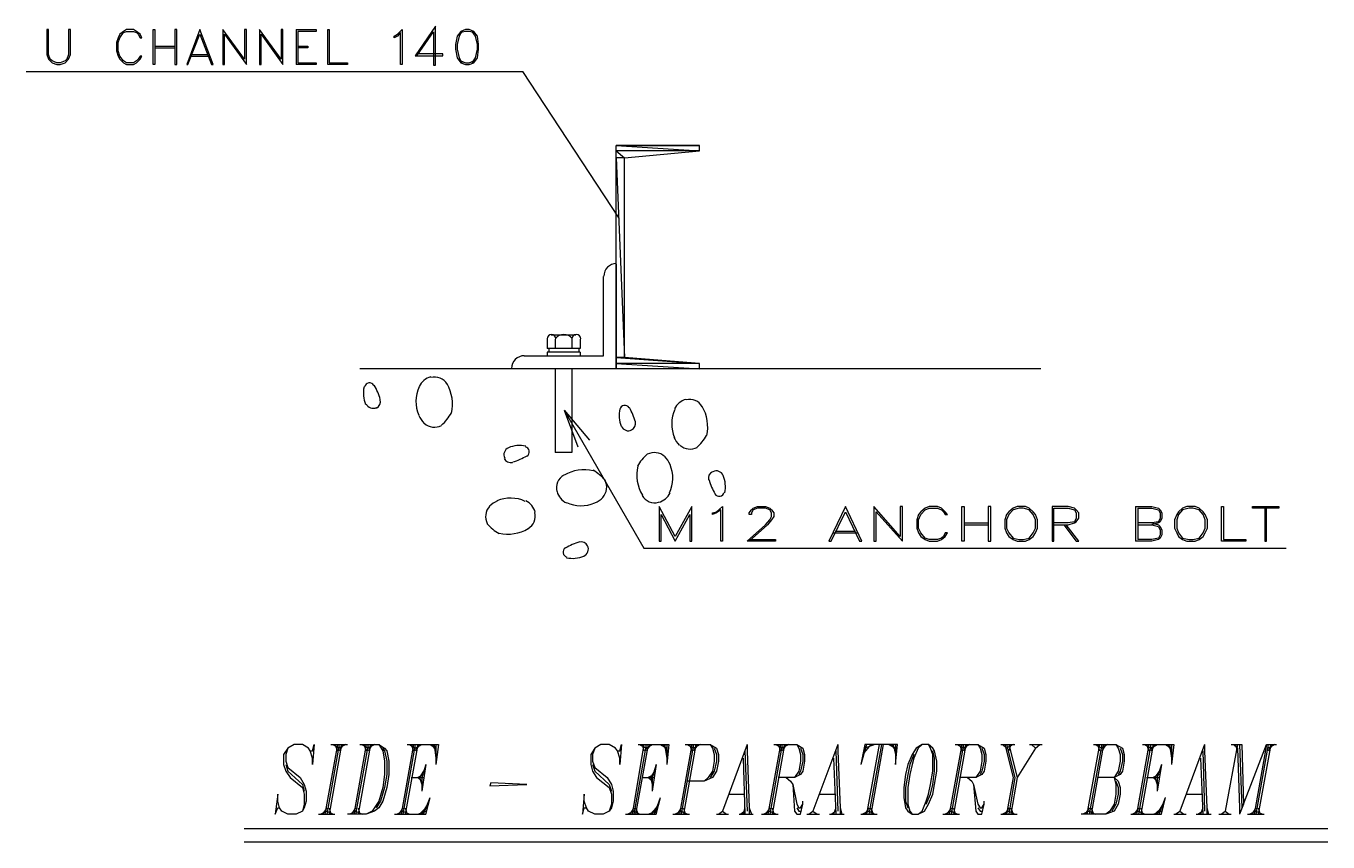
# Model space of a CAD drawing. Header units: millimetres. Extents: x -23396 to 106750, y 116 to 66281.
# Drawn here: x 81115 to 85780, y 57008 to 59931 of the extents above; entities that cross this region are included whole.
import ezdxf

# ---------------------------------------------------------------- set-up
doc = ezdxf.new("R2010")
doc.units = ezdxf.units.MM

# ---------------------------------------------------------------- blocks, each defined once
blk = doc.blocks.new('upn st')
at = {"color": 0}
for p, q in [((4165.783, -1193.956), (4151.247, -1215.257)), ((4165.783, -1222.022), (4165.783, -1193.956)), ((3888.508, -1196.49), (3887.238, -1196.49)), ((3887.238, -1196.49), (3887.238, -1214.27)), ((3888.508, -1214.27), (3888.508, -1196.49)), ((3904.168, -1196.49), (3902.898, -1196.49)), ((3902.898, -1196.49), (3902.898, -1214.27)), ((3904.168, -1214.27), (3904.168, -1196.49)), ((3938.458, -1202.42), (3937.188, -1205.81)), ((3939.728, -1199.88), (3938.458, -1202.42)), ((3938.458, -1205.81), (3939.728, -1202.42)), ((3942.268, -1197.76), (3939.728, -1199.88)), ((3939.728, -1202.42), (3942.268, -1198.61)), ((3944.388, -1196.49), (3942.268, -1197.76)), ((3942.268, -1198.61), (3944.388, -1197.76)), ((3949.468, -1196.49), (3944.388, -1196.49)), ((3944.388, -1197.76), (3949.468, -1197.76)), ((3951.588, -1197.76), (3949.468, -1196.49)), ((3949.468, -1197.76), (3951.588, -1198.61)), ((3954.128, -1199.88), (3951.588, -1197.76)), ((3951.588, -1198.61), (3952.858, -1199.88)), ((3952.858, -1199.88), (3954.128, -1202.42)), ((3955.398, -1202.42), (3954.128, -1199.88)), ((3954.128, -1202.42), (3955.398, -1202.42)), ((3963.438, -1221.47), (3963.438, -1196.49)), ((3963.438, -1196.49), (3964.708, -1196.49)), ((3964.708, -1196.49), (3964.708, -1221.47)), ((3980.368, -1196.49), (3979.098, -1196.49)), ((3979.098, -1196.49), (3979.098, -1221.47)), ((3980.368, -1221.47), (3980.368, -1196.49)), ((3996.878, -1196.49), (3987.568, -1221.47)), ((3988.418, -1221.47), (3996.878, -1199.88)), ((4006.618, -1221.47), (3996.878, -1196.49)), ((3996.878, -1199.88), (4005.348, -1221.47)), ((4029.058, -1217.66), (4013.388, -1196.49)), ((4013.388, -1196.49), (4013.388, -1221.47)), ((4014.658, -1221.47), (4014.658, -1199.88)), ((4014.658, -1199.88), (4030.328, -1221.47)), ((4030.328, -1196.49), (4029.058, -1196.49)), ((4029.058, -1196.49), (4029.058, -1217.66)), ((4030.328, -1221.47), (4030.328, -1196.49)), ((4055.298, -1217.66), (4039.638, -1196.49)), ((4039.638, -1196.49), (4039.638, -1221.47)), ((4040.908, -1221.47), (4040.908, -1199.88)), ((4040.908, -1199.88), (4056.568, -1221.47)), ((4056.568, -1196.49), (4055.298, -1196.49)), ((4055.298, -1196.49), (4055.298, -1217.66)), ((4056.568, -1221.47), (4056.568, -1196.49)), ((4065.888, -1196.49), (4065.888, -1221.47)), ((4065.888, -1196.49), (4080.278, -1196.49)), ((4067.158, -1197.76), (4067.158, -1220.2)), ((4080.278, -1197.76), (4067.158, -1197.76)), ((4080.278, -1196.49), (4080.278, -1197.76)), ((4088.748, -1221.47), (4088.748, -1196.49)), ((4088.748, -1196.49), (4089.588, -1196.49)), ((4089.588, -1196.49), (4089.588, -1220.2)), ((4136.158, -1201.15), (4138.698, -1199.88)), ((4138.698, -1201.15), (4136.158, -1202.42)), ((4136.158, -1202.42), (4136.158, -1201.15)), ((4138.698, -1199.88), (4142.088, -1196.49)), ((4140.818, -1198.61), (4138.698, -1201.15)), ((4140.818, -1221.47), (4140.818, -1198.61)), ((4142.088, -1196.49), (4142.088, -1221.47)), ((4152.597, -1215.257), (4164.433, -1198.013)), ((4164.433, -1198.013), (4164.433, -1222.022)), ((4181.458, -1201.15), (4180.188, -1207.08)), ((4183.998, -1197.76), (4181.458, -1201.15)), ((4182.728, -1201.15), (4181.458, -1207.08)), ((4184.838, -1197.76), (4182.728, -1201.15)), ((4187.378, -1196.49), (4183.998, -1197.76)), ((4187.378, -1197.76), (4183.998, -1198.61)), ((4189.918, -1196.49), (4187.378, -1196.49)), ((4189.918, -1197.76), (4187.378, -1197.76)), ((4193.308, -1197.76), (4189.918, -1196.49)), ((4193.308, -1198.61), (4189.918, -1197.76)), ((4194.578, -1201.15), (4192.038, -1197.76)), ((4195.848, -1201.15), (4193.308, -1197.76)), ((4195.848, -1207.08), (4194.578, -1201.15)), ((4196.698, -1207.08), (4195.848, -1201.15)), ((3937.188, -1205.81), (3937.188, -1211.73)), ((3937.188, -1211.73), (3938.458, -1215.54)), ((3938.458, -1211.73), (3938.458, -1205.81)), ((3939.728, -1215.54), (3938.458, -1211.73)), ((3964.708, -1208.35), (3979.098, -1208.35)), ((3964.708, -1209.62), (3979.098, -1209.62)), ((4067.158, -1208.35), (4074.348, -1208.35)), ((4074.348, -1209.62), (4067.158, -1209.62)), ((4074.348, -1208.35), (4074.348, -1209.62)), ((4180.188, -1207.08), (4180.188, -1210.46)), ((4180.188, -1210.46), (4181.458, -1216.81)), ((4181.458, -1207.08), (4181.458, -1210.46)), ((4181.458, -1210.46), (4182.728, -1216.81)), ((4194.578, -1216.81), (4195.848, -1210.46)), ((4195.848, -1210.46), (4195.848, -1207.08)), ((4195.848, -1216.81), (4196.698, -1210.46)), ((4196.698, -1210.46), (4196.698, -1207.08)), ((3887.238, -1214.27), (3888.508, -1217.66)), ((3889.778, -1217.66), (3888.508, -1214.27)), ((3888.508, -1217.66), (3891.048, -1220.2)), ((3891.048, -1218.93), (3889.778, -1217.66)), ((3894.438, -1220.2), (3891.048, -1218.93)), ((3891.048, -1220.2), (3894.438, -1221.47)), ((3896.978, -1220.2), (3894.438, -1220.2)), ((3894.438, -1221.47), (3896.978, -1221.47)), ((3900.358, -1218.93), (3896.978, -1220.2)), ((3896.978, -1221.47), (3900.358, -1220.2)), ((3901.628, -1217.66), (3900.358, -1218.93)), ((3900.358, -1220.2), (3902.898, -1217.66)), ((3902.898, -1214.27), (3901.628, -1217.66)), ((3902.898, -1217.66), (3904.168, -1214.27)), ((3938.458, -1215.54), (3939.728, -1217.66)), ((3942.268, -1218.93), (3939.728, -1215.54)), ((3939.728, -1217.66), (3942.268, -1220.2)), ((3944.388, -1220.2), (3942.268, -1218.93)), ((3942.268, -1220.2), (3944.388, -1221.47)), ((3949.468, -1220.2), (3944.388, -1220.2)), ((3944.388, -1221.47), (3949.468, -1221.47)), ((3951.588, -1218.93), (3949.468, -1220.2)), ((3949.468, -1221.47), (3951.588, -1220.2)), ((3952.858, -1217.66), (3951.588, -1218.93)), ((3951.588, -1220.2), (3954.128, -1217.66)), ((3954.128, -1215.54), (3952.858, -1217.66)), ((3955.398, -1215.54), (3954.128, -1215.54)), ((3954.128, -1217.66), (3955.398, -1215.54)), ((3964.708, -1221.47), (3963.438, -1221.47)), ((3979.098, -1221.47), (3980.368, -1221.47)), ((3987.568, -1221.47), (3988.418, -1221.47)), ((3989.688, -1215.54), (4004.078, -1215.54)), ((3990.958, -1214.27), (4002.808, -1214.27)), ((4005.348, -1221.47), (4006.618, -1221.47)), ((4013.388, -1221.47), (4014.658, -1221.47)), ((4039.638, -1221.47), (4040.908, -1221.47)), ((4080.278, -1221.47), (4065.888, -1221.47)), ((4067.158, -1220.2), (4080.278, -1220.2)), ((4080.278, -1220.2), (4080.278, -1221.47)), ((4102.718, -1221.47), (4088.748, -1221.47)), ((4089.588, -1220.2), (4102.718, -1220.2)), ((4102.718, -1220.2), (4102.718, -1221.47)), ((4142.088, -1221.47), (4140.818, -1221.47)), ((4151.247, -1215.257), (4171.198, -1215.257)), ((4171.198, -1213.908), (4153.523, -1213.908)), ((4164.433, -1222.022), (4165.783, -1222.022)), ((4171.198, -1215.257), (4171.198, -1213.908)), ((4181.458, -1216.81), (4183.998, -1220.2)), ((4182.728, -1216.81), (4184.838, -1220.2)), ((4183.998, -1218.93), (4187.378, -1220.2)), ((4183.998, -1220.2), (4187.378, -1221.47)), ((4187.378, -1220.2), (4189.918, -1220.2)), ((4187.378, -1221.47), (4189.918, -1221.47)), ((4189.918, -1220.2), (4193.308, -1218.93)), ((4189.918, -1221.47), (4193.308, -1220.2)), ((4192.038, -1220.2), (4194.578, -1216.81)), ((4193.308, -1220.2), (4195.848, -1216.81)), ((3872.418, -1226.55), (4228.448, -1226.55)), ((4297.448, -1331.54), (4228.448, -1226.55)), ((4355.018, -1279.47), (4295.328, -1279.47)), ((4295.328, -1279.47), (4355.018, -1283.28)), ((4295.328, -1279.47), (4355.018, -1283.28)), ((4355.018, -1279.47), (4295.328, -1279.47)), ((4295.328, -1279.47), (4355.018, -1283.28)), ((4295.328, -1279.47), (4355.018, -1283.28)), ((4295.328, -1283.28), (4295.328, -1279.47)), ((4295.328, -1279.47), (4355.018, -1279.47)), ((4295.328, -1439.49), (4295.328, -1279.47)), ((4355.018, -1283.28), (4295.328, -1283.28)), ((4355.018, -1283.28), (4295.328, -1283.28)), ((4355.018, -1283.28), (4295.328, -1283.28)), ((4295.328, -1283.28), (4301.258, -1288.36)), ((4295.328, -1283.28), (4301.258, -1288.36)), ((4355.018, -1283.28), (4295.328, -1283.28)), ((4295.328, -1283.28), (4301.258, -1288.36)), ((4295.328, -1283.28), (4301.258, -1288.36)), ((4295.328, -1288.36), (4295.328, -1283.28)), ((4301.258, -1288.36), (4355.018, -1283.28)), ((4301.258, -1288.36), (4355.018, -1283.28)), ((4301.258, -1288.36), (4355.018, -1283.28)), ((4355.018, -1283.28), (4355.018, -1279.47)), ((4355.018, -1283.28), (4355.018, -1279.47)), ((4355.018, -1283.28), (4355.018, -1279.47)), ((4301.258, -1288.36), (4295.328, -1288.36)), ((4301.258, -1288.36), (4295.328, -1288.36)), ((4301.258, -1288.36), (4295.328, -1288.36)), ((4295.328, -1288.36), (4301.258, -1431.44)), ((4295.328, -1288.36), (4301.258, -1431.44)), ((4301.258, -1288.36), (4295.328, -1288.36)), ((4295.328, -1288.36), (4301.258, -1431.44)), ((4295.328, -1288.36), (4301.258, -1431.44)), ((4295.328, -1431.44), (4295.328, -1288.36)), ((4301.258, -1431.44), (4301.258, -1288.36)), ((4301.258, -1431.44), (4301.258, -1288.36)), ((4301.258, -1431.44), (4301.258, -1288.36)), ((4295.328, -1364.56), (4295.328, -1439.49)), ((4286.018, -1373.45), (4286.018, -1430.6)), ((4266.548, -1415.36), (4248.768, -1415.36)), ((4245.798, -1418.32), (4245.798, -1425.09)), ((4269.508, -1425.09), (4245.798, -1425.09)), ((4247.068, -1425.09), (4247.068, -1427.63)), ((4251.728, -1418.32), (4251.728, -1425.09)), ((4263.578, -1418.32), (4263.578, -1425.09)), ((4268.658, -1425.09), (4268.658, -1427.63)), ((4269.508, -1418.32), (4269.508, -1425.09)), ((4286.018, -1430.6), (4229.288, -1430.6)), ((4245.798, -1427.63), (4245.798, -1430.6)), ((4269.508, -1427.63), (4245.798, -1427.63)), ((4269.508, -1427.63), (4269.508, -1430.6)), ((4301.258, -1431.44), (4295.328, -1431.44)), ((4301.258, -1431.44), (4295.328, -1431.44)), ((4301.258, -1431.44), (4295.328, -1431.44)), ((4295.328, -1431.44), (4355.018, -1435.68)), ((4295.328, -1431.44), (4355.018, -1435.68)), ((4301.258, -1431.44), (4295.328, -1431.44)), ((4295.328, -1431.44), (4355.018, -1435.68)), ((4295.328, -1431.44), (4355.018, -1435.68)), ((4295.328, -1435.68), (4295.328, -1431.44)), ((4355.018, -1435.68), (4295.328, -1435.68)), ((4355.018, -1435.68), (4295.328, -1435.68)), ((4355.018, -1435.68), (4295.328, -1435.68)), ((4295.328, -1435.68), (4355.018, -1439.49)), ((4295.328, -1435.68), (4355.018, -1439.49)), ((4355.018, -1435.68), (4295.328, -1435.68)), ((4295.328, -1435.68), (4355.018, -1439.49)), ((4295.328, -1435.68), (4355.018, -1439.49)), ((4295.328, -1439.49), (4295.328, -1435.68)), ((4355.018, -1435.68), (4301.258, -1431.44)), ((4355.018, -1435.68), (4301.258, -1431.44)), ((4355.018, -1435.68), (4301.258, -1431.44)), ((4355.018, -1439.49), (4355.018, -1435.68)), ((4355.018, -1439.49), (4355.018, -1435.68)), ((4355.018, -1439.49), (4355.018, -1435.68)), ((4599.708, -1439.49), (4111.608, -1439.49)), ((4295.328, -1439.49), (4220.398, -1439.49)), ((4251.728, -1439.49), (4251.728, -1499.6)), ((4263.578, -1439.49), (4263.578, -1499.6)), ((4355.018, -1439.49), (4295.328, -1439.49)), ((4355.018, -1439.49), (4295.328, -1439.49)), ((4355.018, -1439.49), (4295.328, -1439.49)), ((4258.078, -1469.12), (4315.228, -1568.18)), ((4258.078, -1469.12), (4276.278, -1490.71)), ((4258.078, -1469.12), (4267.818, -1495.37)), ((4263.578, -1499.6), (4251.728, -1499.6)), ((4337.668, -1559.71), (4326.238, -1538.12)), ((4326.238, -1538.12), (4326.238, -1563.1)), ((4349.518, -1538.12), (4337.668, -1559.71)), ((4349.518, -1563.1), (4349.518, -1538.12)), ((4367.298, -1541.93), (4371.528, -1538.12)), ((4371.528, -1538.12), (4371.528, -1563.1)), ((4392.278, -1540.66), (4393.548, -1539.39)), ((4393.548, -1539.39), (4396.508, -1538.12)), ((4396.508, -1539.39), (4393.548, -1540.66)), ((4396.508, -1538.12), (4402.438, -1538.12)), ((4402.438, -1539.39), (4396.508, -1539.39)), ((4402.438, -1538.12), (4405.398, -1539.39)), ((4405.398, -1540.66), (4402.438, -1539.39)), ((4405.398, -1539.39), (4406.668, -1540.66)), ((4459.588, -1538.12), (4447.728, -1563.1)), ((4471.438, -1563.1), (4459.588, -1538.12)), ((4498.958, -1559.71), (4479.908, -1538.12)), ((4479.908, -1538.12), (4479.908, -1563.1)), ((4500.648, -1538.12), (4498.958, -1538.12)), ((4498.958, -1538.12), (4498.958, -1559.71)), ((4500.648, -1563.1), (4500.648, -1538.12)), ((4516.738, -1539.39), (4513.768, -1541.93)), ((4519.698, -1538.12), (4516.738, -1539.39)), ((4516.738, -1540.66), (4519.698, -1539.39)), ((4525.628, -1538.12), (4519.698, -1538.12)), ((4519.698, -1539.39), (4525.628, -1539.39)), ((4528.588, -1539.39), (4525.628, -1538.12)), ((4525.628, -1539.39), (4528.588, -1540.66)), ((4531.128, -1541.93), (4528.588, -1539.39)), ((4542.978, -1563.1), (4542.978, -1538.12)), ((4542.978, -1538.12), (4544.678, -1538.12)), ((4544.678, -1538.12), (4544.678, -1563.1)), ((4563.728, -1538.12), (4562.028, -1538.12)), ((4562.028, -1538.12), (4562.028, -1563.1)), ((4563.728, -1563.1), (4563.728, -1538.12)), ((4579.808, -1539.39), (4576.848, -1541.93)), ((4582.778, -1538.12), (4579.808, -1539.39)), ((4584.048, -1539.39), (4579.808, -1540.66)), ((4588.698, -1538.12), (4582.778, -1538.12)), ((4587.008, -1539.39), (4584.048, -1539.39)), ((4591.238, -1540.66), (4587.008, -1539.39)), ((4591.238, -1539.39), (4588.698, -1538.12)), ((4594.208, -1541.93), (4591.238, -1539.39)), ((4619.178, -1538.12), (4607.748, -1538.12)), ((4607.748, -1538.12), (4607.748, -1563.1)), ((4609.018, -1563.1), (4609.018, -1539.39)), ((4609.018, -1539.39), (4619.178, -1539.39)), ((4623.838, -1539.39), (4619.178, -1538.12)), ((4619.178, -1539.39), (4623.838, -1540.66)), ((4625.108, -1540.66), (4623.838, -1539.39)), ((4667.438, -1538.12), (4667.438, -1563.1)), ((4667.438, -1538.12), (4679.298, -1538.12)), ((4669.138, -1539.39), (4669.138, -1561.83)), ((4669.138, -1539.39), (4679.298, -1539.39)), ((4679.298, -1538.12), (4683.948, -1539.39)), ((4679.298, -1539.39), (4683.948, -1540.66)), ((4683.948, -1539.39), (4685.218, -1540.66)), ((4701.308, -1539.39), (4698.348, -1541.93)), ((4704.268, -1538.12), (4701.308, -1539.39)), ((4705.968, -1539.39), (4701.308, -1540.66)), ((4710.198, -1538.12), (4704.268, -1538.12)), ((4708.508, -1539.39), (4705.968, -1539.39)), ((4713.158, -1540.66), (4708.508, -1539.39)), ((4713.158, -1539.39), (4710.198, -1538.12)), ((4716.128, -1541.93), (4713.158, -1539.39)), ((4729.248, -1563.1), (4729.248, -1538.12)), ((4729.248, -1538.12), (4730.518, -1538.12)), ((4730.518, -1538.12), (4730.518, -1561.83)), ((4751.258, -1539.39), (4751.258, -1538.12)), ((4751.258, -1538.12), (4770.308, -1538.12)), ((4770.308, -1539.39), (4751.258, -1539.39)), ((4760.148, -1539.39), (4760.148, -1563.1)), ((4761.418, -1563.1), (4761.418, -1539.39)), ((4770.308, -1538.12), (4770.308, -1539.39)), ((4327.508, -1563.1), (4327.508, -1544.05)), ((4327.508, -1544.05), (4337.668, -1563.1)), ((4337.668, -1563.1), (4348.248, -1544.05)), ((4348.248, -1544.05), (4348.248, -1563.1)), ((4364.338, -1542.78), (4367.298, -1541.93)), ((4367.298, -1542.78), (4364.338, -1544.05)), ((4364.338, -1544.05), (4364.338, -1542.78)), ((4370.258, -1540.66), (4367.298, -1542.78)), ((4370.258, -1563.1), (4370.258, -1540.66)), ((4390.578, -1542.78), (4392.278, -1540.66)), ((4390.578, -1544.05), (4390.578, -1542.78)), ((4392.278, -1544.05), (4390.578, -1544.05)), ((4393.548, -1540.66), (4392.278, -1542.78)), ((4392.278, -1542.78), (4392.278, -1544.05)), ((4402.438, -1551.25), (4405.398, -1547.86)), ((4406.668, -1547.86), (4403.708, -1551.25)), ((4406.668, -1542.78), (4405.398, -1540.66)), ((4405.398, -1547.86), (4406.668, -1545.32)), ((4406.668, -1540.66), (4408.358, -1542.78)), ((4406.668, -1545.32), (4406.668, -1542.78)), ((4408.358, -1545.32), (4406.668, -1547.86)), ((4408.358, -1542.78), (4408.358, -1545.32)), ((4449.428, -1563.1), (4459.588, -1541.93)), ((4459.588, -1541.93), (4469.748, -1563.1)), ((4481.598, -1563.1), (4481.598, -1541.93)), ((4481.598, -1541.93), (4500.648, -1563.1)), ((4512.078, -1544.05), (4510.808, -1547.86)), ((4510.808, -1547.86), (4510.808, -1553.79)), ((4513.768, -1541.93), (4512.078, -1544.05)), ((4512.078, -1547.86), (4513.768, -1544.05)), ((4512.078, -1553.79), (4512.078, -1547.86)), ((4513.768, -1544.05), (4516.738, -1540.66)), ((4528.588, -1540.66), (4529.858, -1541.93)), ((4529.858, -1541.93), (4531.128, -1544.05)), ((4532.818, -1544.05), (4531.128, -1541.93)), ((4531.128, -1544.05), (4532.818, -1544.05)), ((4575.158, -1544.05), (4573.888, -1547.86)), ((4573.888, -1547.86), (4573.888, -1553.79)), ((4576.848, -1541.93), (4575.158, -1544.05)), ((4576.848, -1544.05), (4575.158, -1547.86)), ((4575.158, -1547.86), (4575.158, -1553.79)), ((4579.808, -1540.66), (4576.848, -1544.05)), ((4594.208, -1544.05), (4591.238, -1540.66)), ((4595.898, -1544.05), (4594.208, -1541.93)), ((4595.898, -1547.86), (4594.208, -1544.05)), ((4597.168, -1547.86), (4595.898, -1544.05)), ((4595.898, -1553.79), (4595.898, -1547.86)), ((4597.168, -1553.79), (4597.168, -1547.86)), ((4623.838, -1540.66), (4625.108, -1542.78)), ((4625.108, -1546.59), (4623.838, -1549.13)), ((4626.798, -1542.78), (4625.108, -1540.66)), ((4625.108, -1542.78), (4625.108, -1546.59)), ((4625.108, -1549.13), (4626.798, -1546.59)), ((4626.798, -1546.59), (4626.798, -1542.78)), ((4683.948, -1540.66), (4685.218, -1542.78)), ((4685.218, -1546.59), (4683.948, -1549.13)), ((4685.218, -1540.66), (4686.488, -1542.78)), ((4685.218, -1542.78), (4685.218, -1546.59)), ((4686.488, -1546.59), (4685.218, -1549.13)), ((4686.488, -1542.78), (4686.488, -1546.59)), ((4697.078, -1544.05), (4695.378, -1547.86)), ((4695.378, -1547.86), (4695.378, -1553.79)), ((4698.348, -1541.93), (4697.078, -1544.05)), ((4698.348, -1544.05), (4697.078, -1547.86)), ((4697.078, -1547.86), (4697.078, -1553.79)), ((4701.308, -1540.66), (4698.348, -1544.05)), ((4716.128, -1544.05), (4713.158, -1540.66)), ((4717.398, -1544.05), (4716.128, -1541.93)), ((4717.398, -1547.86), (4716.128, -1544.05)), ((4719.088, -1547.86), (4717.398, -1544.05)), ((4717.398, -1553.79), (4717.398, -1547.86)), ((4719.088, -1553.79), (4719.088, -1547.86)), ((4389.308, -1563.1), (4402.438, -1551.25)), ((4403.708, -1551.25), (4390.578, -1563.1)), ((4450.698, -1557.17), (4468.478, -1557.17)), ((4452.388, -1555.9), (4466.778, -1555.9)), ((4510.808, -1553.79), (4512.078, -1557.17)), ((4513.768, -1557.17), (4512.078, -1553.79)), ((4512.078, -1557.17), (4513.768, -1559.71)), ((4516.738, -1560.98), (4513.768, -1557.17)), ((4531.128, -1557.17), (4529.858, -1559.71)), ((4532.818, -1557.17), (4531.128, -1557.17)), ((4531.128, -1559.71), (4532.818, -1557.17)), ((4544.678, -1549.98), (4562.028, -1549.98)), ((4544.678, -1551.25), (4562.028, -1551.25)), ((4573.888, -1553.79), (4575.158, -1557.17)), ((4575.158, -1553.79), (4576.848, -1557.17)), ((4575.158, -1557.17), (4576.848, -1559.71)), ((4576.848, -1557.17), (4579.808, -1560.98)), ((4591.238, -1560.98), (4594.208, -1557.17)), ((4594.208, -1557.17), (4595.898, -1553.79)), ((4594.208, -1559.71), (4595.898, -1557.17)), ((4595.898, -1557.17), (4597.168, -1553.79)), ((4619.178, -1549.98), (4609.018, -1549.98)), ((4609.018, -1551.25), (4619.178, -1551.25)), ((4616.218, -1551.25), (4625.108, -1563.1)), ((4626.798, -1563.1), (4617.908, -1551.25)), ((4623.838, -1549.13), (4619.178, -1549.98)), ((4619.178, -1551.25), (4623.838, -1549.98)), ((4623.838, -1549.98), (4625.108, -1549.13)), ((4679.298, -1549.98), (4669.138, -1549.98)), ((4669.138, -1551.25), (4679.298, -1551.25)), ((4683.948, -1549.13), (4679.298, -1549.98)), ((4683.948, -1549.98), (4679.298, -1551.25)), ((4679.298, -1549.98), (4683.948, -1551.25)), ((4679.298, -1551.25), (4683.948, -1552.52)), ((4685.218, -1549.13), (4683.948, -1549.98)), ((4683.948, -1551.25), (4685.218, -1552.52)), ((4683.948, -1552.52), (4685.218, -1555.06)), ((4685.218, -1552.52), (4686.488, -1555.06)), ((4685.218, -1555.06), (4685.218, -1558.44)), ((4686.488, -1555.06), (4686.488, -1558.44)), ((4695.378, -1553.79), (4697.078, -1557.17)), ((4697.078, -1553.79), (4698.348, -1557.17)), ((4697.078, -1557.17), (4698.348, -1559.71)), ((4698.348, -1557.17), (4701.308, -1560.98)), ((4713.158, -1560.98), (4716.128, -1557.17)), ((4716.128, -1557.17), (4717.398, -1553.79)), ((4716.128, -1559.71), (4717.398, -1557.17)), ((4717.398, -1557.17), (4719.088, -1553.79)), ((4326.238, -1563.1), (4327.508, -1563.1)), ((4348.248, -1563.1), (4349.518, -1563.1)), ((4371.528, -1563.1), (4370.258, -1563.1)), ((4409.628, -1563.1), (4389.308, -1563.1)), ((4390.578, -1561.83), (4409.628, -1561.83)), ((4409.628, -1561.83), (4409.628, -1563.1)), ((4447.728, -1563.1), (4449.428, -1563.1)), ((4469.748, -1563.1), (4471.438, -1563.1)), ((4479.908, -1563.1), (4481.598, -1563.1)), ((4513.768, -1559.71), (4516.738, -1561.83)), ((4519.698, -1561.83), (4516.738, -1560.98)), ((4516.738, -1561.83), (4519.698, -1563.1)), ((4525.628, -1561.83), (4519.698, -1561.83)), ((4519.698, -1563.1), (4525.628, -1563.1)), ((4528.588, -1560.98), (4525.628, -1561.83)), ((4525.628, -1563.1), (4528.588, -1561.83)), ((4529.858, -1559.71), (4528.588, -1560.98)), ((4528.588, -1561.83), (4531.128, -1559.71)), ((4544.678, -1563.1), (4542.978, -1563.1)), ((4562.028, -1563.1), (4563.728, -1563.1)), ((4576.848, -1559.71), (4579.808, -1561.83)), ((4579.808, -1560.98), (4584.048, -1561.83)), ((4579.808, -1561.83), (4582.778, -1563.1)), ((4582.778, -1563.1), (4588.698, -1563.1)), ((4584.048, -1561.83), (4587.008, -1561.83)), ((4587.008, -1561.83), (4591.238, -1560.98)), ((4588.698, -1563.1), (4591.238, -1561.83)), ((4591.238, -1561.83), (4594.208, -1559.71)), ((4607.748, -1563.1), (4609.018, -1563.1)), ((4625.108, -1563.1), (4626.798, -1563.1)), ((4679.298, -1563.1), (4667.438, -1563.1)), ((4679.298, -1561.83), (4669.138, -1561.83)), ((4683.948, -1560.98), (4679.298, -1561.83)), ((4683.948, -1561.83), (4679.298, -1563.1)), ((4685.218, -1558.44), (4683.948, -1560.98)), ((4685.218, -1560.98), (4683.948, -1561.83)), ((4686.488, -1558.44), (4685.218, -1560.98)), ((4698.348, -1559.71), (4701.308, -1561.83)), ((4701.308, -1560.98), (4705.968, -1561.83)), ((4701.308, -1561.83), (4704.268, -1563.1)), ((4704.268, -1563.1), (4710.198, -1563.1)), ((4705.968, -1561.83), (4708.508, -1561.83)), ((4708.508, -1561.83), (4713.158, -1560.98)), ((4710.198, -1563.1), (4713.158, -1561.83)), ((4713.158, -1561.83), (4716.128, -1559.71)), ((4746.608, -1563.1), (4729.248, -1563.1)), ((4730.518, -1561.83), (4746.608, -1561.83)), ((4746.608, -1561.83), (4746.608, -1563.1)), ((4760.148, -1563.1), (4761.418, -1563.1)), ((4315.228, -1568.18), (4775.388, -1568.18)), ((4059.958, -1711.27), (4056.998, -1715.92)), ((4056.998, -1715.92), (4056.998, -1723.12)), ((4059.958, -1711.27), (4058.688, -1715.92)), ((4058.688, -1715.92), (4058.688, -1720.58)), ((4064.618, -1708.73), (4059.958, -1711.27)), ((4070.538, -1708.73), (4064.618, -1708.73)), ((4074.778, -1711.27), (4070.538, -1708.73)), ((4076.048, -1713.38), (4074.778, -1711.27)), ((4076.048, -1713.38), (4077.738, -1713.38)), ((4077.738, -1718.46), (4076.048, -1713.38)), ((4077.738, -1713.38), (4079.008, -1708.73)), ((4079.008, -1708.73), (4077.738, -1723.12)), ((4095.518, -1708.73), (4086.628, -1758.68)), ((4096.788, -1708.73), (4087.898, -1758.68)), ((4098.478, -1708.73), (4089.588, -1758.68)), ((4090.858, -1708.73), (4102.718, -1708.73)), ((4092.558, -1708.73), (4096.788, -1711.27)), ((4093.828, -1708.73), (4095.518, -1713.38)), ((4099.748, -1708.73), (4096.788, -1713.38)), ((4101.448, -1708.73), (4096.788, -1711.27)), ((4116.258, -1708.73), (4107.368, -1758.68)), ((4117.528, -1708.73), (4108.638, -1758.68)), ((4119.228, -1708.73), (4110.338, -1758.68)), ((4111.608, -1708.73), (4125.148, -1708.73)), ((4113.298, -1708.73), (4117.528, -1711.27)), ((4114.568, -1708.73), (4116.258, -1713.38)), ((4120.498, -1708.73), (4117.528, -1713.38)), ((4122.188, -1708.73), (4117.528, -1711.27)), ((4125.148, -1708.73), (4129.388, -1711.27)), ((4125.148, -1708.73), (4128.118, -1713.38)), ((4128.118, -1711.27), (4129.388, -1713.38)), ((4128.118, -1713.38), (4129.388, -1720.58)), ((4129.388, -1711.27), (4131.078, -1713.38)), ((4129.388, -1713.38), (4131.078, -1720.58)), ((4131.078, -1713.38), (4132.348, -1720.58)), ((4150.128, -1708.73), (4141.238, -1758.68)), ((4151.398, -1708.73), (4142.508, -1758.68)), ((4153.088, -1708.73), (4144.198, -1758.68)), ((4145.468, -1708.73), (4167.908, -1708.73)), ((4147.168, -1708.73), (4151.398, -1711.27)), ((4148.438, -1708.73), (4150.128, -1713.38)), ((4154.358, -1708.73), (4151.398, -1713.38)), ((4151.398, -1711.27), (4156.058, -1708.73)), ((4161.978, -1708.73), (4166.218, -1711.27)), ((4163.248, -1708.73), (4166.218, -1713.38)), ((4164.948, -1708.73), (4166.218, -1718.46)), ((4167.908, -1708.73), (4166.218, -1723.12)), ((4166.218, -1708.73), (4166.218, -1723.12)), ((4280.088, -1711.27), (4277.128, -1715.92)), ((4277.128, -1715.92), (4277.128, -1723.12)), ((4280.088, -1711.27), (4278.398, -1715.92)), ((4278.398, -1715.92), (4278.398, -1720.58)), ((4284.328, -1708.73), (4280.088, -1711.27)), ((4290.248, -1708.73), (4284.328, -1708.73)), ((4294.908, -1711.27), (4290.248, -1708.73)), ((4296.178, -1713.38), (4294.908, -1711.27)), ((4296.178, -1713.38), (4297.868, -1713.38)), ((4297.868, -1718.46), (4296.178, -1713.38)), ((4297.868, -1713.38), (4299.138, -1708.73)), ((4299.138, -1708.73), (4297.868, -1723.12)), ((4315.228, -1708.73), (4306.758, -1758.68)), ((4316.918, -1708.73), (4308.028, -1758.68)), ((4318.188, -1708.73), (4309.298, -1758.68)), ((4310.998, -1708.73), (4333.008, -1708.73)), ((4312.268, -1708.73), (4316.918, -1711.27)), ((4313.958, -1708.73), (4315.228, -1713.38)), ((4319.888, -1708.73), (4316.918, -1713.38)), ((4316.918, -1711.27), (4321.158, -1708.73)), ((4327.078, -1708.73), (4331.738, -1711.27)), ((4328.778, -1708.73), (4331.738, -1713.38)), ((4330.048, -1708.73), (4331.738, -1718.46)), ((4333.008, -1708.73), (4331.738, -1723.12)), ((4331.738, -1708.73), (4331.738, -1723.12)), ((4349.518, -1708.73), (4340.628, -1758.68)), ((4350.788, -1708.73), (4341.898, -1758.68)), ((4352.478, -1708.73), (4343.588, -1758.68)), ((4344.858, -1708.73), (4362.638, -1708.73)), ((4346.558, -1708.73), (4350.788, -1711.27)), ((4347.828, -1708.73), (4349.518, -1713.38)), ((4353.748, -1708.73), (4350.788, -1713.38)), ((4355.448, -1708.73), (4350.788, -1711.27)), ((4362.638, -1708.73), (4367.298, -1711.27)), ((4362.638, -1708.73), (4364.338, -1711.27)), ((4364.338, -1711.27), (4365.608, -1715.92)), ((4365.608, -1711.27), (4367.298, -1715.92)), ((4365.608, -1715.92), (4365.608, -1720.58)), ((4367.298, -1711.27), (4368.568, -1715.92)), ((4367.298, -1715.92), (4367.298, -1720.58)), ((4368.568, -1715.92), (4368.568, -1720.58)), ((4389.308, -1708.73), (4371.528, -1756.56)), ((4387.618, -1713.38), (4389.308, -1756.56)), ((4389.308, -1708.73), (4389.308, -1713.38)), ((4389.308, -1713.38), (4390.578, -1754.02)), ((4413.018, -1708.73), (4404.128, -1758.68)), ((4414.288, -1708.73), (4405.398, -1758.68)), ((4415.978, -1708.73), (4407.088, -1758.68)), ((4408.358, -1708.73), (4424.868, -1708.73)), ((4410.058, -1708.73), (4414.288, -1711.27)), ((4411.328, -1708.73), (4413.018, -1713.38)), ((4417.248, -1708.73), (4414.288, -1713.38)), ((4418.948, -1708.73), (4414.288, -1711.27)), ((4424.868, -1708.73), (4429.108, -1711.27)), ((4424.868, -1708.73), (4426.138, -1711.27)), ((4426.138, -1711.27), (4427.408, -1715.92)), ((4427.408, -1711.27), (4429.108, -1715.92)), ((4427.408, -1715.92), (4427.408, -1720.58)), ((4429.108, -1711.27), (4430.378, -1715.92)), ((4429.108, -1715.92), (4429.108, -1720.58)), ((4430.378, -1715.92), (4430.378, -1720.58)), ((4454.078, -1708.73), (4436.298, -1756.56)), ((4452.808, -1713.38), (4454.078, -1756.56)), ((4454.078, -1708.73), (4454.078, -1713.38)), ((4454.078, -1713.38), (4455.778, -1754.02)), ((4473.558, -1708.73), (4470.588, -1723.12)), ((4474.828, -1708.73), (4470.588, -1723.12)), ((4477.788, -1708.73), (4471.858, -1715.92)), ((4496.838, -1708.73), (4473.558, -1708.73)), ((4480.748, -1708.73), (4473.558, -1711.27)), ((4483.718, -1708.73), (4474.828, -1758.68)), ((4485.408, -1708.73), (4476.518, -1758.68)), ((4486.678, -1708.73), (4477.788, -1758.68)), ((4490.908, -1708.73), (4495.568, -1711.27)), ((4492.608, -1708.73), (4495.568, -1713.38)), ((4493.878, -1708.73), (4495.568, -1715.92)), ((4495.568, -1723.12), (4496.838, -1708.73)), ((4495.568, -1708.73), (4495.568, -1723.12)), ((4507.418, -1715.92), (4504.458, -1723.12)), ((4508.688, -1715.92), (4505.728, -1723.12)), ((4510.388, -1711.27), (4507.418, -1715.92)), ((4511.658, -1711.27), (4508.688, -1718.46)), ((4514.618, -1708.73), (4510.388, -1711.27)), ((4514.618, -1708.73), (4511.658, -1711.27)), ((4519.278, -1708.73), (4514.618, -1708.73)), ((4522.238, -1711.27), (4519.278, -1708.73)), ((4520.548, -1711.27), (4519.278, -1708.73)), ((4522.238, -1715.92), (4520.548, -1711.27)), ((4523.508, -1713.38), (4522.238, -1711.27)), ((4523.508, -1718.46), (4522.238, -1713.38)), ((4522.238, -1727.78), (4522.238, -1715.92)), ((4525.198, -1720.58), (4523.508, -1713.38)), ((4542.978, -1708.73), (4534.088, -1758.68)), ((4544.248, -1708.73), (4535.358, -1758.68)), ((4545.948, -1708.73), (4537.058, -1758.68)), ((4538.328, -1708.73), (4554.408, -1708.73)), ((4540.018, -1708.73), (4544.248, -1711.27)), ((4541.288, -1708.73), (4542.978, -1713.38)), ((4547.218, -1708.73), (4544.248, -1713.38)), ((4548.488, -1708.73), (4544.248, -1711.27)), ((4554.408, -1708.73), (4559.068, -1711.27)), ((4554.408, -1708.73), (4556.108, -1711.27)), ((4556.108, -1711.27), (4557.378, -1715.92)), ((4557.378, -1711.27), (4559.068, -1715.92)), ((4557.378, -1715.92), (4557.378, -1720.58)), ((4559.068, -1711.27), (4560.338, -1715.92)), ((4559.068, -1715.92), (4559.068, -1720.58)), ((4560.338, -1715.92), (4560.338, -1720.58)), ((4570.918, -1708.73), (4581.078, -1708.73)), ((4572.188, -1708.73), (4575.158, -1711.27)), ((4573.888, -1708.73), (4579.808, -1732.43)), ((4575.158, -1708.73), (4581.078, -1732.43)), ((4579.808, -1708.73), (4575.158, -1711.27)), ((4576.848, -1708.73), (4582.778, -1732.43)), ((4578.118, -1708.73), (4576.848, -1713.38)), ((4595.898, -1711.27), (4582.778, -1732.43)), ((4591.668, -1708.73), (4600.558, -1708.73)), ((4592.938, -1708.73), (4595.898, -1711.27)), ((4595.898, -1711.27), (4598.858, -1708.73)), ((4641.618, -1708.73), (4632.728, -1758.68)), ((4643.308, -1708.73), (4634.418, -1758.68)), ((4644.578, -1708.73), (4635.688, -1758.68)), ((4637.388, -1708.73), (4653.468, -1708.73)), ((4638.658, -1708.73), (4643.308, -1711.27)), ((4640.348, -1708.73), (4641.618, -1713.38)), ((4646.278, -1708.73), (4643.308, -1713.38)), ((4647.548, -1708.73), (4643.308, -1711.27)), ((4653.468, -1708.73), (4658.128, -1711.27)), ((4653.468, -1708.73), (4655.168, -1711.27)), ((4655.168, -1711.27), (4656.438, -1715.92)), ((4656.438, -1711.27), (4658.128, -1715.92)), ((4656.438, -1715.92), (4656.438, -1720.58)), ((4658.128, -1711.27), (4659.398, -1715.92)), ((4658.128, -1715.92), (4658.128, -1720.58)), ((4659.398, -1715.92), (4659.398, -1720.58)), ((4677.178, -1708.73), (4668.288, -1758.68)), ((4678.448, -1708.73), (4669.558, -1758.68)), ((4680.138, -1708.73), (4671.248, -1758.68)), ((4672.518, -1708.73), (4694.958, -1708.73)), ((4674.218, -1708.73), (4678.448, -1711.27)), ((4675.488, -1708.73), (4677.178, -1713.38)), ((4681.408, -1708.73), (4678.448, -1713.38)), ((4678.448, -1711.27), (4683.108, -1708.73)), ((4689.028, -1708.73), (4693.268, -1711.27)), ((4690.298, -1708.73), (4693.268, -1713.38)), ((4691.998, -1708.73), (4693.268, -1718.46)), ((4694.958, -1708.73), (4693.268, -1723.12)), ((4693.268, -1708.73), (4693.268, -1723.12)), ((4716.968, -1708.73), (4699.188, -1756.56)), ((4715.698, -1713.38), (4716.968, -1756.56)), ((4716.968, -1708.73), (4716.968, -1713.38)), ((4716.968, -1713.38), (4718.668, -1754.02)), ((4740.678, -1708.73), (4731.788, -1756.56)), ((4736.018, -1708.73), (4743.638, -1708.73)), ((4737.718, -1708.73), (4740.678, -1711.27)), ((4738.988, -1708.73), (4740.678, -1713.38)), ((4740.678, -1711.27), (4741.948, -1754.02)), ((4741.948, -1708.73), (4743.638, -1754.02)), ((4743.638, -1708.73), (4744.908, -1751.48)), ((4744.908, -1751.48), (4761.418, -1708.73)), ((4761.418, -1708.73), (4752.528, -1758.68)), ((4762.688, -1708.73), (4753.798, -1758.68)), ((4764.388, -1708.73), (4755.498, -1758.68)), ((4761.418, -1708.73), (4768.618, -1708.73)), ((4765.658, -1708.73), (4762.688, -1713.38)), ((4767.348, -1708.73), (4762.688, -1711.27)), ((4056.998, -1723.12), (4058.688, -1727.78)), ((4058.688, -1720.58), (4059.958, -1725.24)), ((4058.688, -1723.12), (4059.958, -1727.78)), ((4059.958, -1725.24), (4068.848, -1732.43)), ((4077.738, -1723.12), (4077.738, -1718.46)), ((4129.388, -1720.58), (4129.388, -1730.32)), ((4131.078, -1720.58), (4131.078, -1730.32)), ((4132.348, -1720.58), (4132.348, -1730.32)), ((4159.018, -1723.12), (4156.058, -1742.17)), ((4159.018, -1723.12), (4156.058, -1732.43)), ((4277.128, -1723.12), (4278.398, -1727.78)), ((4278.398, -1720.58), (4280.088, -1725.24)), ((4278.398, -1723.12), (4280.088, -1727.78)), ((4280.088, -1725.24), (4288.978, -1732.43)), ((4297.868, -1723.12), (4297.868, -1718.46)), ((4324.118, -1723.12), (4321.158, -1742.17)), ((4324.118, -1723.12), (4321.158, -1732.43)), ((4365.608, -1720.58), (4364.338, -1727.78)), ((4367.298, -1720.58), (4365.608, -1727.78)), ((4368.568, -1720.58), (4367.298, -1727.78)), ((4386.348, -1718.46), (4387.618, -1758.68)), ((4427.408, -1720.58), (4426.138, -1727.78)), ((4429.108, -1720.58), (4427.408, -1727.78)), ((4430.378, -1720.58), (4429.108, -1727.78)), ((4451.118, -1718.46), (4452.808, -1758.68)), ((4504.458, -1723.12), (4502.768, -1730.32)), ((4505.728, -1723.12), (4504.458, -1730.32)), ((4507.418, -1723.12), (4505.728, -1730.32)), ((4508.688, -1718.46), (4507.418, -1723.12)), ((4523.508, -1727.78), (4523.508, -1718.46)), ((4525.198, -1727.78), (4525.198, -1720.58)), ((4557.378, -1720.58), (4556.108, -1727.78)), ((4559.068, -1720.58), (4557.378, -1727.78)), ((4560.338, -1720.58), (4559.068, -1727.78)), ((4656.438, -1720.58), (4655.168, -1727.78)), ((4658.128, -1720.58), (4656.438, -1727.78)), ((4659.398, -1720.58), (4658.128, -1727.78)), ((4686.068, -1723.12), (4683.108, -1742.17)), ((4686.068, -1723.12), (4683.108, -1732.43)), ((4714.008, -1718.46), (4715.698, -1758.68)), ((4058.688, -1727.78), (4061.648, -1732.43)), ((4059.958, -1727.78), (4070.538, -1737.51)), ((4061.648, -1732.43), (4070.538, -1739.63)), ((4068.848, -1732.43), (4071.808, -1737.51)), ((4129.388, -1730.32), (4128.118, -1739.63)), ((4131.078, -1730.32), (4129.388, -1739.63)), ((4132.348, -1730.32), (4131.078, -1739.63)), ((4148.438, -1732.43), (4157.328, -1732.43)), ((4157.328, -1730.32), (4153.088, -1732.43)), ((4153.088, -1732.43), (4156.058, -1734.97)), ((4157.328, -1727.78), (4154.358, -1732.43)), ((4154.358, -1732.43), (4156.058, -1737.51)), ((4156.058, -1732.43), (4156.058, -1742.17)), ((4278.398, -1727.78), (4281.358, -1732.43)), ((4280.088, -1727.78), (4290.248, -1737.51)), ((4281.358, -1732.43), (4290.248, -1739.63)), ((4288.978, -1732.43), (4291.948, -1737.51)), ((4313.958, -1732.43), (4322.848, -1732.43)), ((4322.848, -1730.32), (4318.188, -1732.43)), ((4318.188, -1732.43), (4321.158, -1734.97)), ((4322.848, -1727.78), (4319.888, -1732.43)), ((4319.888, -1732.43), (4321.158, -1737.51)), ((4321.158, -1732.43), (4321.158, -1742.17)), ((4358.408, -1734.97), (4346.558, -1734.97)), ((4364.338, -1732.43), (4358.408, -1734.97)), ((4361.368, -1732.43), (4358.408, -1734.97)), ((4364.338, -1727.78), (4361.368, -1732.43)), ((4365.608, -1727.78), (4362.638, -1732.43)), ((4367.298, -1727.78), (4364.338, -1732.43)), ((4423.178, -1732.43), (4411.328, -1732.43)), ((4417.248, -1732.43), (4420.218, -1734.97)), ((4420.218, -1734.97), (4421.908, -1737.51)), ((4426.138, -1727.78), (4423.178, -1732.43)), ((4427.408, -1730.32), (4423.178, -1732.43)), ((4427.408, -1727.78), (4426.138, -1730.32)), ((4429.108, -1727.78), (4427.408, -1730.32)), ((4502.768, -1730.32), (4501.498, -1739.63)), ((4504.458, -1730.32), (4502.768, -1739.63)), ((4505.728, -1730.32), (4504.458, -1739.63)), ((4520.548, -1737.51), (4522.238, -1727.78)), ((4522.238, -1737.51), (4523.508, -1727.78)), ((4523.508, -1737.51), (4525.198, -1727.78)), ((4553.138, -1732.43), (4541.288, -1732.43)), ((4547.218, -1732.43), (4550.178, -1734.97)), ((4550.178, -1734.97), (4551.448, -1737.51)), ((4556.108, -1727.78), (4553.138, -1732.43)), ((4557.378, -1730.32), (4553.138, -1732.43)), ((4557.378, -1727.78), (4556.108, -1730.32)), ((4559.068, -1727.78), (4557.378, -1730.32)), ((4579.808, -1732.43), (4575.158, -1758.68)), ((4581.078, -1732.43), (4576.848, -1758.68)), ((4582.778, -1732.43), (4578.118, -1758.68)), ((4652.198, -1732.43), (4640.348, -1732.43)), ((4655.168, -1727.78), (4652.198, -1732.43)), ((4656.438, -1730.32), (4652.198, -1732.43)), ((4652.198, -1732.43), (4655.168, -1734.97)), ((4652.198, -1732.43), (4653.468, -1737.51)), ((4653.468, -1734.97), (4655.168, -1739.63)), ((4656.438, -1727.78), (4655.168, -1730.32)), ((4655.168, -1734.97), (4656.438, -1739.63)), ((4658.128, -1727.78), (4656.438, -1730.32)), ((4675.488, -1732.43), (4684.378, -1732.43)), ((4684.378, -1730.32), (4680.138, -1732.43)), ((4680.138, -1732.43), (4683.108, -1734.97)), ((4684.378, -1727.78), (4681.408, -1732.43)), ((4681.408, -1732.43), (4683.108, -1737.51)), ((4683.108, -1732.43), (4683.108, -1742.17)), ((4052.758, -1744.29), (4051.068, -1758.68)), ((4052.758, -1749.37), (4052.758, -1744.29)), ((4070.538, -1737.51), (4071.808, -1742.17)), ((4070.538, -1739.63), (4071.808, -1744.29)), ((4071.808, -1737.51), (4073.078, -1742.17)), ((4071.808, -1744.29), (4071.808, -1751.48)), ((4073.078, -1742.17), (4073.078, -1749.37)), ((4128.118, -1739.63), (4125.148, -1749.37)), ((4129.388, -1739.63), (4126.418, -1749.37)), ((4131.078, -1739.63), (4128.118, -1749.37)), ((4205.588, -1736.24), (4204.738, -1738.36)), ((4204.738, -1738.36), (4231.408, -1737.51)), ((4231.408, -1737.51), (4205.588, -1736.24)), ((4272.468, -1744.29), (4271.198, -1758.68)), ((4272.468, -1749.37), (4272.468, -1744.29)), ((4290.248, -1737.51), (4291.948, -1742.17)), ((4290.248, -1739.63), (4291.948, -1744.29)), ((4291.948, -1737.51), (4293.218, -1742.17)), ((4291.948, -1744.29), (4291.948, -1751.48)), ((4293.218, -1742.17), (4293.218, -1749.37)), ((4375.768, -1744.29), (4387.618, -1744.29)), ((4421.908, -1737.51), (4424.868, -1751.48)), ((4421.908, -1737.51), (4423.178, -1756.56)), ((4440.958, -1744.29), (4452.808, -1744.29)), ((4501.498, -1739.63), (4501.498, -1746.83)), ((4502.768, -1739.63), (4502.768, -1749.37)), ((4504.458, -1739.63), (4504.458, -1751.48)), ((4517.578, -1751.48), (4520.548, -1744.29)), ((4517.578, -1749.37), (4519.278, -1744.29)), ((4519.278, -1744.29), (4520.548, -1737.51)), ((4519.278, -1751.48), (4522.238, -1744.29)), ((4520.548, -1744.29), (4522.238, -1737.51)), ((4522.238, -1744.29), (4523.508, -1737.51)), ((4551.448, -1737.51), (4554.408, -1751.48)), ((4551.448, -1737.51), (4553.138, -1756.56)), ((4653.468, -1744.29), (4652.198, -1751.48)), ((4653.468, -1737.51), (4653.468, -1744.29)), ((4655.168, -1744.29), (4653.468, -1751.48)), ((4655.168, -1739.63), (4655.168, -1744.29)), ((4656.438, -1744.29), (4655.168, -1751.48)), ((4656.438, -1739.63), (4656.438, -1744.29)), ((4703.848, -1744.29), (4715.698, -1744.29)), ((4051.068, -1758.68), (4052.758, -1754.02)), ((4054.028, -1754.02), (4052.758, -1749.37)), ((4052.758, -1754.02), (4054.028, -1754.02)), ((4055.728, -1756.56), (4054.028, -1754.02)), ((4071.808, -1751.48), (4070.538, -1756.56)), ((4071.808, -1754.02), (4070.538, -1756.56)), ((4073.078, -1749.37), (4071.808, -1754.02)), ((4087.898, -1754.02), (4084.938, -1758.68)), ((4089.588, -1754.02), (4090.858, -1758.68)), ((4108.638, -1754.02), (4105.678, -1758.68)), ((4110.338, -1754.02), (4111.608, -1758.68)), ((4125.148, -1749.37), (4120.498, -1756.56)), ((4125.148, -1754.02), (4122.188, -1756.56)), ((4126.418, -1749.37), (4123.458, -1754.02)), ((4128.118, -1749.37), (4125.148, -1754.02)), ((4142.508, -1754.02), (4139.548, -1758.68)), ((4144.198, -1754.02), (4145.468, -1758.68)), ((4154.358, -1758.68), (4159.018, -1754.02)), ((4156.058, -1758.68), (4160.288, -1751.48)), ((4157.328, -1758.68), (4161.978, -1746.83)), ((4159.018, -1758.68), (4161.978, -1746.83)), ((4271.198, -1758.68), (4272.468, -1754.02)), ((4274.168, -1754.02), (4272.468, -1749.37)), ((4272.468, -1754.02), (4274.168, -1754.02)), ((4275.438, -1756.56), (4274.168, -1754.02)), ((4291.948, -1751.48), (4290.248, -1756.56)), ((4291.948, -1754.02), (4290.248, -1756.56)), ((4293.218, -1749.37), (4291.948, -1754.02)), ((4308.028, -1754.02), (4305.068, -1758.68)), ((4309.298, -1754.02), (4310.998, -1758.68)), ((4319.888, -1758.68), (4324.118, -1754.02)), ((4321.158, -1758.68), (4325.808, -1751.48)), ((4322.848, -1758.68), (4327.078, -1746.83)), ((4324.118, -1758.68), (4327.078, -1746.83)), ((4341.898, -1754.02), (4338.938, -1758.68)), ((4343.588, -1754.02), (4344.858, -1758.68)), ((4387.618, -1754.02), (4386.348, -1758.68)), ((4390.578, -1754.02), (4390.578, -1758.68)), ((4390.578, -1754.02), (4392.278, -1758.68)), ((4405.398, -1754.02), (4402.438, -1758.68)), ((4407.088, -1754.02), (4408.358, -1758.68)), ((4424.868, -1751.48), (4426.138, -1754.02)), ((4424.868, -1754.02), (4426.138, -1756.56)), ((4426.138, -1754.02), (4427.408, -1754.02)), ((4427.408, -1754.02), (4429.108, -1751.48)), ((4427.408, -1758.68), (4429.108, -1751.48)), ((4429.108, -1751.48), (4429.108, -1749.37)), ((4452.808, -1754.02), (4451.118, -1758.68)), ((4455.778, -1754.02), (4455.778, -1758.68)), ((4455.778, -1754.02), (4457.048, -1758.68)), ((4476.518, -1754.02), (4473.558, -1758.68)), ((4477.788, -1754.02), (4479.478, -1758.68)), ((4501.498, -1746.83), (4502.768, -1754.02)), ((4502.768, -1749.37), (4504.458, -1754.02)), ((4502.768, -1754.02), (4504.458, -1756.56)), ((4504.458, -1751.48), (4505.728, -1756.56)), ((4514.618, -1756.56), (4517.578, -1749.37)), ((4516.308, -1756.56), (4519.278, -1751.48)), ((4535.358, -1754.02), (4532.398, -1758.68)), ((4537.058, -1754.02), (4538.328, -1758.68)), ((4554.408, -1751.48), (4556.108, -1754.02)), ((4554.408, -1754.02), (4556.108, -1756.56)), ((4556.108, -1754.02), (4557.378, -1754.02)), ((4557.378, -1754.02), (4559.068, -1751.48)), ((4557.378, -1758.68), (4559.068, -1751.48)), ((4559.068, -1751.48), (4559.068, -1749.37)), ((4576.848, -1754.02), (4573.888, -1758.68)), ((4578.118, -1754.02), (4579.808, -1758.68)), ((4634.418, -1754.02), (4631.458, -1758.68)), ((4635.688, -1754.02), (4637.388, -1758.68)), ((4652.198, -1751.48), (4649.238, -1756.56)), ((4653.468, -1751.48), (4650.508, -1756.56)), ((4655.168, -1751.48), (4652.198, -1756.56)), ((4669.558, -1754.02), (4666.598, -1758.68)), ((4671.248, -1754.02), (4672.518, -1758.68)), ((4681.408, -1758.68), (4686.068, -1754.02)), ((4683.108, -1758.68), (4687.338, -1751.48)), ((4684.378, -1758.68), (4689.028, -1746.83)), ((4686.068, -1758.68), (4689.028, -1746.83)), ((4715.698, -1754.02), (4714.008, -1758.68)), ((4718.668, -1754.02), (4718.668, -1758.68)), ((4718.668, -1754.02), (4719.938, -1758.68)), ((4744.908, -1751.48), (4741.948, -1758.68)), ((4741.948, -1754.02), (4741.948, -1758.68)), ((4753.798, -1754.02), (4750.838, -1758.68)), ((4755.498, -1754.02), (4756.768, -1758.68)), ((4059.958, -1758.68), (4055.728, -1756.56)), ((4065.888, -1758.68), (4059.958, -1758.68)), ((4070.538, -1756.56), (4065.888, -1758.68)), ((4081.968, -1758.68), (4093.828, -1758.68)), ((4087.898, -1756.56), (4083.668, -1758.68)), ((4087.898, -1756.56), (4092.558, -1758.68)), ((4116.258, -1758.68), (4102.718, -1758.68)), ((4108.638, -1756.56), (4104.408, -1758.68)), ((4108.638, -1756.56), (4113.298, -1758.68)), ((4122.188, -1756.56), (4116.258, -1758.68)), ((4120.498, -1756.56), (4116.258, -1758.68)), ((4136.578, -1758.68), (4159.018, -1758.68)), ((4142.508, -1756.56), (4138.278, -1758.68)), ((4142.508, -1756.56), (4147.168, -1758.68)), ((4153.088, -1758.68), (4159.018, -1756.56)), ((4280.088, -1758.68), (4275.438, -1756.56)), ((4286.018, -1758.68), (4280.088, -1758.68)), ((4290.248, -1756.56), (4286.018, -1758.68)), ((4302.108, -1758.68), (4324.118, -1758.68)), ((4308.028, -1756.56), (4303.798, -1758.68)), ((4308.028, -1756.56), (4312.268, -1758.68)), ((4318.188, -1758.68), (4324.118, -1756.56)), ((4335.968, -1758.68), (4347.828, -1758.68)), ((4341.898, -1756.56), (4337.668, -1758.68)), ((4341.898, -1756.56), (4346.558, -1758.68)), ((4367.298, -1758.68), (4375.768, -1758.68)), ((4368.568, -1758.68), (4371.528, -1756.56)), ((4371.528, -1756.56), (4374.498, -1758.68)), ((4383.388, -1758.68), (4393.548, -1758.68)), ((4387.618, -1756.56), (4384.658, -1758.68)), ((4399.468, -1758.68), (4411.328, -1758.68)), ((4405.398, -1756.56), (4401.168, -1758.68)), ((4405.398, -1756.56), (4410.058, -1758.68)), ((4423.178, -1756.56), (4424.868, -1758.68)), ((4424.868, -1758.68), (4427.408, -1758.68)), ((4426.138, -1756.56), (4427.408, -1756.56)), ((4432.068, -1758.68), (4440.958, -1758.68)), ((4433.338, -1758.68), (4436.298, -1756.56)), ((4436.298, -1756.56), (4439.268, -1758.68)), ((4448.158, -1758.68), (4458.738, -1758.68)), ((4452.808, -1756.56), (4449.848, -1758.68)), ((4470.588, -1758.68), (4482.448, -1758.68)), ((4476.518, -1756.56), (4471.858, -1758.68)), ((4476.518, -1756.56), (4480.748, -1758.68)), ((4504.458, -1756.56), (4507.418, -1758.68)), ((4505.728, -1756.56), (4507.418, -1758.68)), ((4507.418, -1758.68), (4511.658, -1758.68)), ((4511.658, -1758.68), (4516.308, -1756.56)), ((4511.658, -1758.68), (4514.618, -1756.56)), ((4529.438, -1758.68), (4541.288, -1758.68)), ((4535.358, -1756.56), (4531.128, -1758.68)), ((4535.358, -1756.56), (4540.018, -1758.68)), ((4553.138, -1756.56), (4554.408, -1758.68)), ((4554.408, -1758.68), (4557.378, -1758.68)), ((4556.108, -1756.56), (4557.378, -1756.56)), ((4570.918, -1758.68), (4582.778, -1758.68)), ((4576.848, -1756.56), (4572.188, -1758.68)), ((4576.848, -1756.56), (4581.078, -1758.68)), ((4646.278, -1758.68), (4628.498, -1758.68)), ((4634.418, -1756.56), (4629.768, -1758.68)), ((4634.418, -1756.56), (4638.658, -1758.68)), ((4652.198, -1756.56), (4646.278, -1758.68)), ((4649.238, -1756.56), (4646.278, -1758.68)), ((4664.058, -1758.68), (4686.068, -1758.68)), ((4669.558, -1756.56), (4665.328, -1758.68)), ((4669.558, -1756.56), (4674.218, -1758.68)), ((4680.138, -1758.68), (4686.068, -1756.56)), ((4694.958, -1758.68), (4703.848, -1758.68)), ((4696.228, -1758.68), (4699.188, -1756.56)), ((4699.188, -1756.56), (4702.158, -1758.68)), ((4711.048, -1758.68), (4721.628, -1758.68)), ((4715.698, -1756.56), (4712.738, -1758.68)), ((4727.128, -1758.68), (4736.018, -1758.68)), ((4728.828, -1758.68), (4731.788, -1756.56)), ((4731.788, -1756.56), (4734.748, -1758.68)), ((4747.878, -1758.68), (4759.728, -1758.68)), ((4753.798, -1756.56), (4749.568, -1758.68)), ((4753.798, -1756.56), (4758.458, -1758.68)), ((4028.628, -1768.84), (4805.448, -1768.84)), ((4028.628, -1778.58), (4805.448, -1778.58))]:
    blk.add_line(p, q, dxfattribs=at)
for points in [[(4295.538, -1364.13), (4290.498, -1364.13), (4286.438, -1368.19), (4286.438, -1373.24)], [(4248.978, -1414.93), (4247.208, -1414.93), (4245.798, -1416.35), (4245.798, -1418.11)], [(4252.148, -1418.11), (4252.148, -1416.35), (4250.738, -1414.93), (4248.978, -1414.93)], [(4257.868, -1414.93), (4255.538, -1414.93), (4253.348, -1416.03), (4251.938, -1417.9)], [(4263.788, -1417.9), (4262.378, -1416.03), (4260.198, -1414.93), (4257.868, -1414.93)], [(4266.758, -1414.93), (4264.988, -1414.93), (4263.578, -1416.35), (4263.578, -1418.11)], [(4269.928, -1418.11), (4269.928, -1416.35), (4268.518, -1414.93), (4266.758, -1414.93)], [(4229.498, -1430.17), (4224.488, -1430.17), (4220.398, -1434.27), (4220.398, -1439.28)], [(4162.438, -1445.38), (4158.838, -1446.33), (4155.838, -1448.84), (4154.258, -1452.19)], [(4174.148, -1450.6), (4171.818, -1446.54), (4167.058, -1444.57), (4162.548, -1445.77)], [(4114.638, -1452.58), (4113.718, -1456.77), (4114.108, -1461.11), (4115.728, -1465.06)], [(4118.028, -1449.68), (4116.538, -1449.93), (4115.378, -1451.02), (4115.058, -1452.47)], [(4121.698, -1451.41), (4120.948, -1450.14), (4119.468, -1449.47), (4118.028, -1449.68)], [(4126.318, -1461.5), (4125.288, -1457.94), (4123.808, -1454.52), (4121.938, -1451.31)], [(4154.148, -1452.51), (4151.148, -1458.96), (4151.048, -1466.33), (4153.868, -1472.83)], [(4177.398, -1471.34), (4178.948, -1464.22), (4177.788, -1456.74), (4174.118, -1450.39)], [(4116.228, -1464.57), (4116.788, -1465.95), (4117.918, -1467), (4119.298, -1467.53)], [(4123.528, -1467.71), (4125.718, -1466.58), (4126.878, -1464.08), (4126.248, -1461.68)], [(4345.318, -1461.47), (4341.718, -1462.42), (4338.718, -1464.92), (4337.138, -1468.27)], [(4357.028, -1466.69), (4354.698, -1462.63), (4349.938, -1460.65), (4345.428, -1461.82)], [(4119.298, -1467.53), (4120.668, -1468.03), (4122.218, -1467.96), (4123.528, -1467.29)], [(4153.868, -1472.93), (4154.788, -1475.05), (4156.088, -1477.02), (4157.678, -1478.68)], [(4170.198, -1479.95), (4172.988, -1477.41), (4175.348, -1474.45), (4177.258, -1471.2)], [(4297.938, -1468.24), (4297.028, -1472.44), (4297.408, -1476.78), (4299.038, -1480.73)], [(4300.908, -1465.77), (4299.418, -1466.02), (4298.258, -1467.11), (4297.938, -1468.56)], [(4304.578, -1467.5), (4303.828, -1466.23), (4302.348, -1465.56), (4300.908, -1465.77)], [(4309.198, -1477.59), (4308.168, -1474.02), (4306.688, -1470.6), (4304.818, -1467.39)], [(4337.448, -1468.63), (4334.458, -1475.05), (4334.348, -1482.42), (4337.168, -1488.91)], [(4360.278, -1487.43), (4361.828, -1480.3), (4360.668, -1472.83), (4356.998, -1466.48)], [(4157.748, -1478.61), (4161.168, -1481.61), (4166.068, -1482.24), (4170.128, -1480.23)], [(4299.108, -1480.66), (4299.668, -1482.03), (4300.798, -1483.09), (4302.178, -1483.62)], [(4302.178, -1483.62), (4303.548, -1484.11), (4305.098, -1484.04), (4306.408, -1483.37)], [(4306.408, -1483.37), (4308.598, -1482.24), (4309.758, -1479.74), (4309.128, -1477.34)], [(4336.748, -1488.59), (4337.668, -1490.71), (4338.968, -1492.69), (4340.558, -1494.34)], [(4353.078, -1496.04), (4355.868, -1493.5), (4358.228, -1490.53), (4360.138, -1487.29)], [(4215.218, -1499.25), (4214.718, -1500.62), (4214.788, -1502.18), (4215.458, -1503.48)], [(4218.178, -1496.18), (4216.798, -1496.74), (4215.748, -1497.87), (4215.218, -1499.25)], [(4230.598, -1495.02), (4226.398, -1494.1), (4222.058, -1494.49), (4218.108, -1496.11)], [(4221.248, -1506.27), (4224.808, -1505.25), (4228.228, -1503.76), (4231.438, -1501.89)], [(4233.068, -1498.4), (4232.818, -1496.92), (4231.728, -1495.76), (4230.278, -1495.44)], [(4231.338, -1502.07), (4232.608, -1501.33), (4233.278, -1499.85), (4233.068, -1498.4)], [(4317.588, -1500.62), (4314.808, -1503.16), (4312.438, -1506.13), (4310.538, -1509.37)], [(4330.048, -1502.39), (4326.618, -1499.39), (4321.718, -1498.75), (4317.658, -1500.77)], [(4341.048, -1494.27), (4344.468, -1497.27), (4349.378, -1497.91), (4353.428, -1495.9)], [(4215.038, -1503.91), (4216.168, -1506.09), (4218.668, -1507.26), (4221.068, -1506.62)], [(4278.928, -1512.55), (4271.798, -1511), (4264.318, -1512.16), (4257.968, -1515.83)], [(4310.818, -1509.23), (4309.268, -1516.36), (4310.428, -1523.84), (4314.098, -1530.19)], [(4333.928, -1508.07), (4333.008, -1505.95), (4331.698, -1503.98), (4330.118, -1502.32)], [(4333.638, -1528.46), (4336.638, -1522.04), (4336.748, -1514.66), (4333.928, -1508.17)], [(4257.758, -1515.79), (4253.698, -1518.12), (4251.728, -1522.88), (4252.888, -1527.4)], [(4287.538, -1519.32), (4284.998, -1516.53), (4282.028, -1514.17), (4278.788, -1512.27)], [(4285.768, -1531.77), (4288.768, -1528.35), (4289.408, -1523.45), (4287.388, -1519.39)], [(4364.268, -1513.29), (4362.078, -1514.42), (4360.908, -1516.92), (4361.548, -1519.32)], [(4361.898, -1519.07), (4362.918, -1522.64), (4364.408, -1526.06), (4366.278, -1529.27)], [(4368.918, -1513.04), (4367.548, -1512.55), (4365.988, -1512.62), (4364.688, -1513.29)], [(4371.988, -1516.01), (4371.428, -1514.63), (4370.298, -1513.57), (4368.918, -1513.04)], [(4373.148, -1528.42), (4374.068, -1524.23), (4373.678, -1519.89), (4372.058, -1515.93)], [(4252.958, -1527.51), (4253.918, -1531.1), (4256.418, -1534.1), (4259.768, -1535.69)], [(4325.778, -1535.2), (4329.378, -1534.24), (4332.368, -1531.74), (4333.958, -1528.35)], [(4366.098, -1529.16), (4366.838, -1530.43), (4368.318, -1531.1), (4369.768, -1530.89)], [(4369.768, -1530.89), (4371.248, -1530.65), (4372.408, -1529.55), (4372.728, -1528.11)], [(4204.558, -1538.12), (4201.558, -1541.55), (4200.928, -1546.45), (4202.938, -1550.51)], [(4210.238, -1534.24), (4208.128, -1535.16), (4206.148, -1536.47), (4204.488, -1538.05)], [(4230.208, -1534.53), (4223.788, -1531.53), (4216.418, -1531.42), (4209.918, -1534.24)], [(4237.368, -1542.39), (4236.418, -1538.79), (4233.908, -1535.8), (4230.528, -1534.21)], [(4259.698, -1535.37), (4266.118, -1538.37), (4273.498, -1538.48), (4279.988, -1535.66)], [(4280.088, -1535.66), (4282.208, -1534.74), (4284.178, -1533.43), (4285.838, -1531.84)], [(4314.058, -1530.4), (4316.388, -1534.46), (4321.158, -1536.43), (4325.668, -1535.23)], [(4232.148, -1554.11), (4236.208, -1551.78), (4238.178, -1547.01), (4237.018, -1542.5)], [(4202.798, -1550.58), (4205.338, -1553.36), (4208.298, -1555.73), (4211.548, -1557.63)], [(4211.408, -1557.35), (4218.528, -1558.9), (4226.008, -1557.74), (4232.358, -1554.07)], [(4269.088, -1563.63), (4265.518, -1564.65), (4262.098, -1566.14), (4258.888, -1568)], [(4274.868, -1566.42), (4273.738, -1564.23), (4271.238, -1563.07), (4268.838, -1563.7)], [(4275.118, -1570.65), (4275.608, -1569.27), (4275.538, -1567.72), (4274.868, -1566.42)], [(4258.998, -1567.83), (4257.728, -1568.57), (4257.058, -1570.05), (4257.268, -1571.5)], [(4257.268, -1571.5), (4257.508, -1572.98), (4258.608, -1574.14), (4260.048, -1574.46)], [(4259.738, -1574.88), (4263.928, -1575.8), (4268.268, -1575.41), (4272.228, -1573.79)], [(4272.148, -1573.72), (4273.528, -1573.16), (4274.588, -1572.03), (4275.118, -1570.65)]]:
    blk.add_open_spline(points, degree=3, dxfattribs=at)

msp = doc.modelspace()

# ---------------------------------------------------------------- block references
at = {"xscale": 5, "yscale": 5, "zscale": 5}
msp.add_blockref('upn st', (61752.657, 65900.837), dxfattribs=at)

doc.saveas('drawing.dxf')
